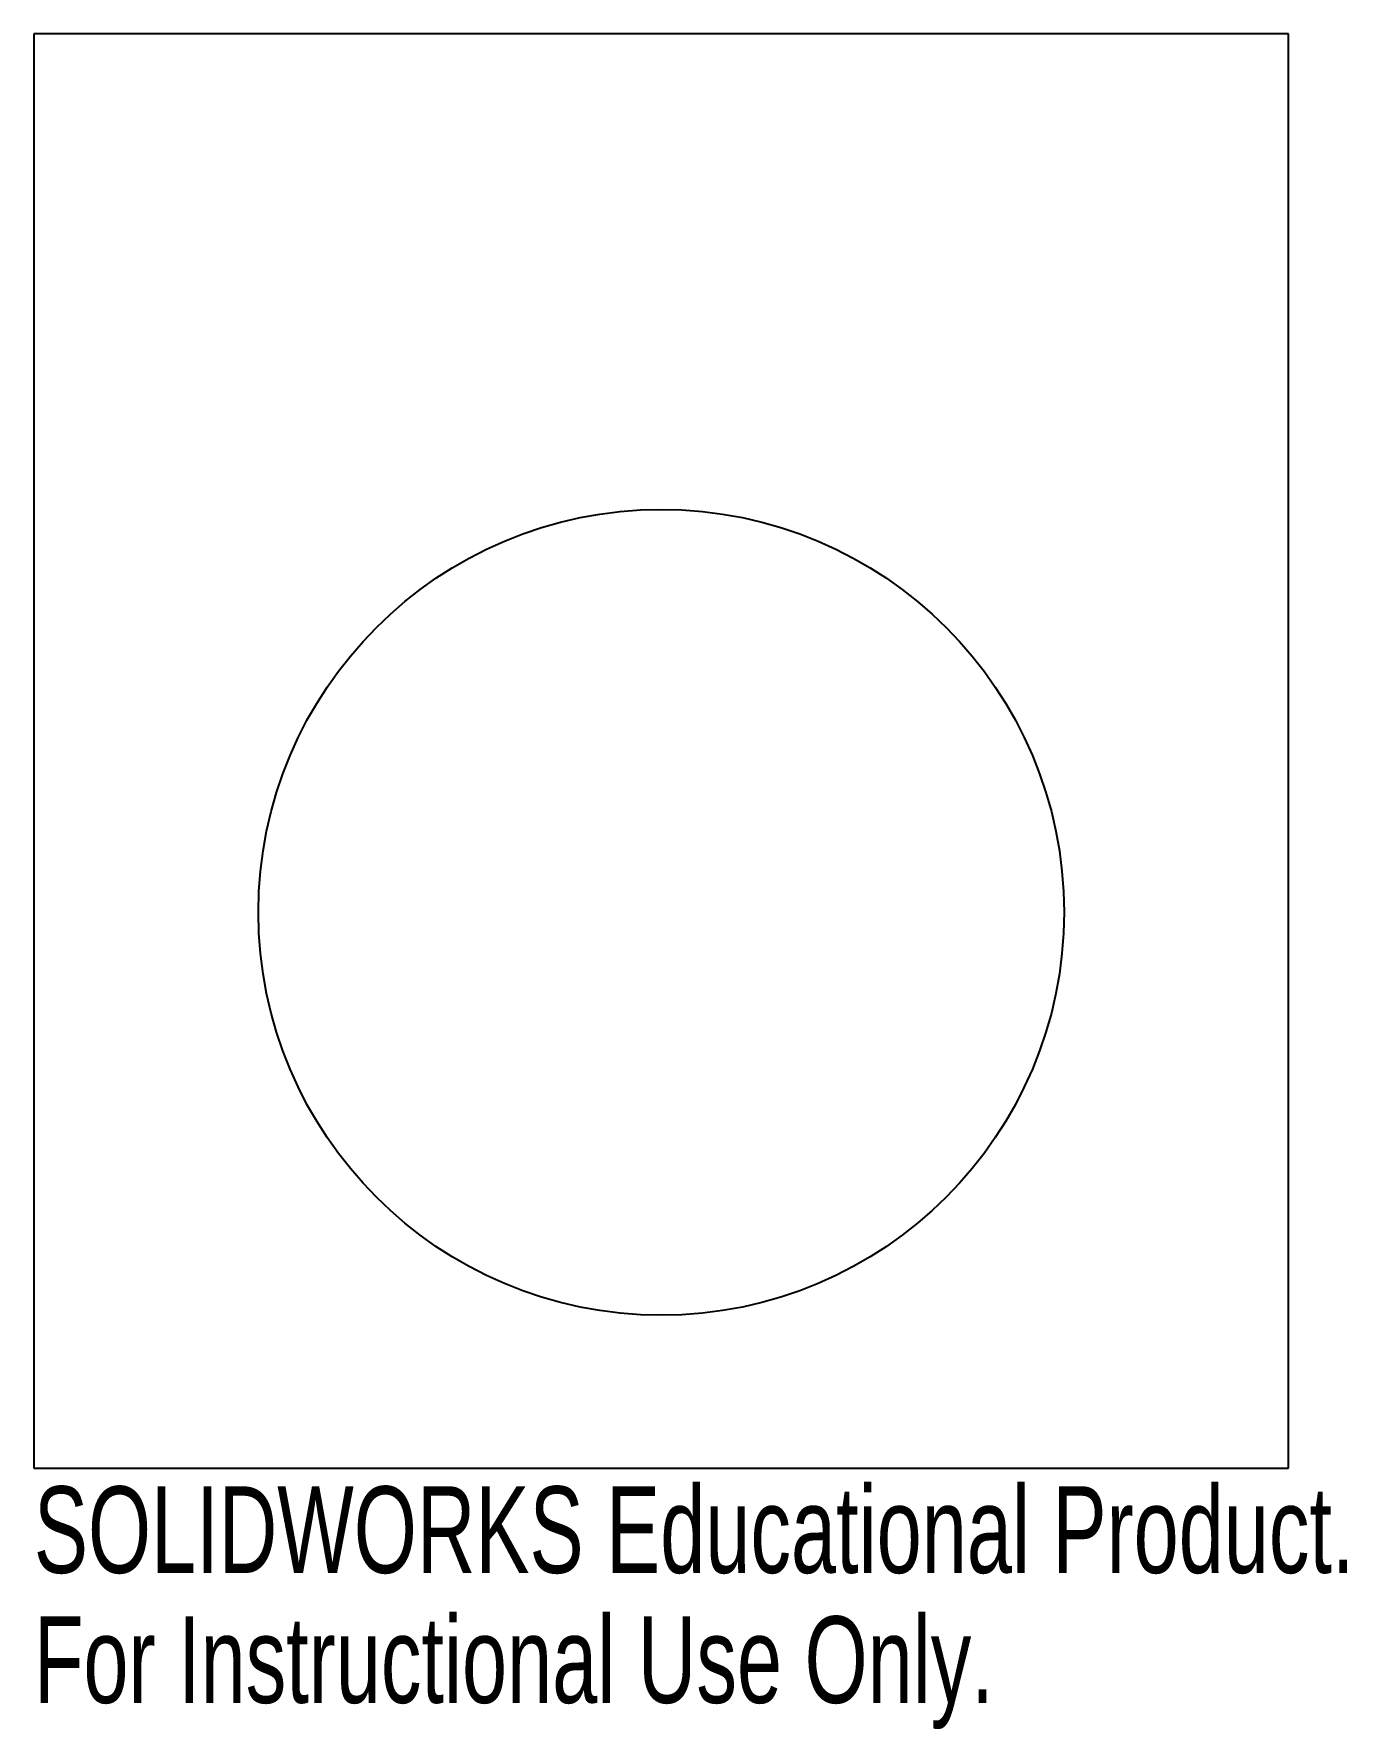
# Model space of a CAD drawing. Header units: millimetres. Extents: x 408.1 to 481.4, y -45.6 to 49.
import ezdxf

# ---------------------------------------------------------------- set-up
doc = ezdxf.new("R2010")
doc.units = ezdxf.units.MM
doc.styles.add('SLDTEXTSTYLE0', font='TXT', dxfattribs={"width": 0.7})

msp = doc.modelspace()

# ---------------------------------------------------------------- linework, layer by layer
at = {"color": 7, "linetype": 'Continuous', "lineweight": 25}
for p, q in [((408.127, 49), (408.127, -31)), ((478.127, 49), (408.127, 49)), ((478.127, -31), (478.127, 49)), ((408.127, -31), (478.127, -31))]:
    msp.add_line(p, q, dxfattribs=at)
msp.add_circle((443.127, 0), 22.475, dxfattribs=at)

# ---------------------------------------------------------------- texts
at = {"color": 7, "linetype": 'Continuous', "char_height": 4.83362, "attachment_point": 1, "style": 'SLDTEXTSTYLE0'}
for s, insert in [('SOLIDWORKS Educational Product.', (408.127, -32.02)), ('For Instructional Use Only.', (408.127, -39.27))]:
    msp.add_mtext(s, dxfattribs=dict(at, insert=insert))

doc.saveas('drawing.dxf')
